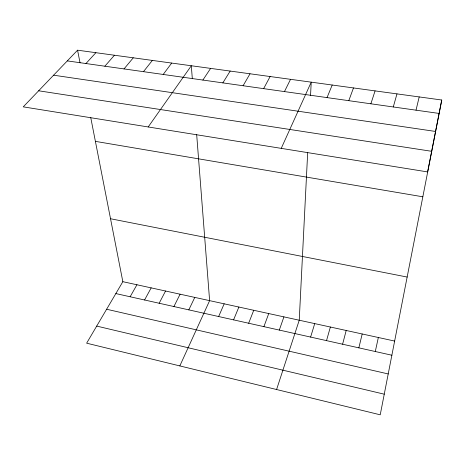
<?xml version="1.0" encoding="UTF-8"?>
<svg xmlns="http://www.w3.org/2000/svg" width="465" height="465" viewBox="0 0 465 465"><rect width="100%" height="100%" fill="white"/><g stroke="black" fill="none" stroke-linecap="round" stroke-linejoin="round"><path stroke-width="0.7" d="M307.685 152.439L299.239 320.222L276.582 389.525M310.539 95.709L311.219 82.154L281.232 148.37M90.739 117.552L122.841 281.685L86.641 343.182L380.225 414.809L441.75 100.01L77.568 50.191L23.25 106.857L427.626 171.922L441.75 100.01M375.29 351.523L378.347 337.503M358.858 347.849L362.183 333.975M416.024 110.176L419.198 96.923M342.6 344.222L346.198 330.481M326.523 340.63L330.377 327.023M393.28 106.962L396.976 93.884M310.614 337.073L314.724 323.605M370.872 103.794L375.069 90.89M279.308 330.08L283.912 316.874M348.797 100.672L353.481 87.937M263.905 326.645L268.747 313.561M248.659 323.239L253.733 310.283M327.04 97.603L332.202 85.025M233.575 319.868L238.882 307.034M218.649 316.537L224.177 303.825M179.827 365.92L209.622 300.646L196.678 134.588M188.813 309.87L194.783 297.402M284.464 91.588L290.532 79.323M173.91 306.545L180.095 294.194M159.164 303.25L165.557 291.014M263.632 88.641L270.136 76.533M144.574 299.989L151.172 287.876M130.136 296.763L136.937 284.76M243.096 85.74L250.019 73.784M222.845 82.88L230.181 71.069M202.88 80.061L210.616 68.39M148.196 126.962L191.313 65.751L192.324 78.748M163.192 74.452L171.695 63.066M143.47 71.668L152.351 60.421M124.027 68.919L133.269 57.811M104.858 66.21L114.448 55.236M85.944 63.536L95.883 52.696M67.297 60.903L439.111 113.437M53.603 75.191L435.571 131.461M38.653 90.785L431.677 151.305M95.395 141.366L422.854 196.8M110.531 218.748L407.183 277.053M122.841 281.685L394.68 341.072M115.843 293.572L391.908 355.231M106.625 309.237L388.234 373.953M96.703 326.087L384.27 394.186M77.568 50.191L80.05 62.88"/></g></svg>
